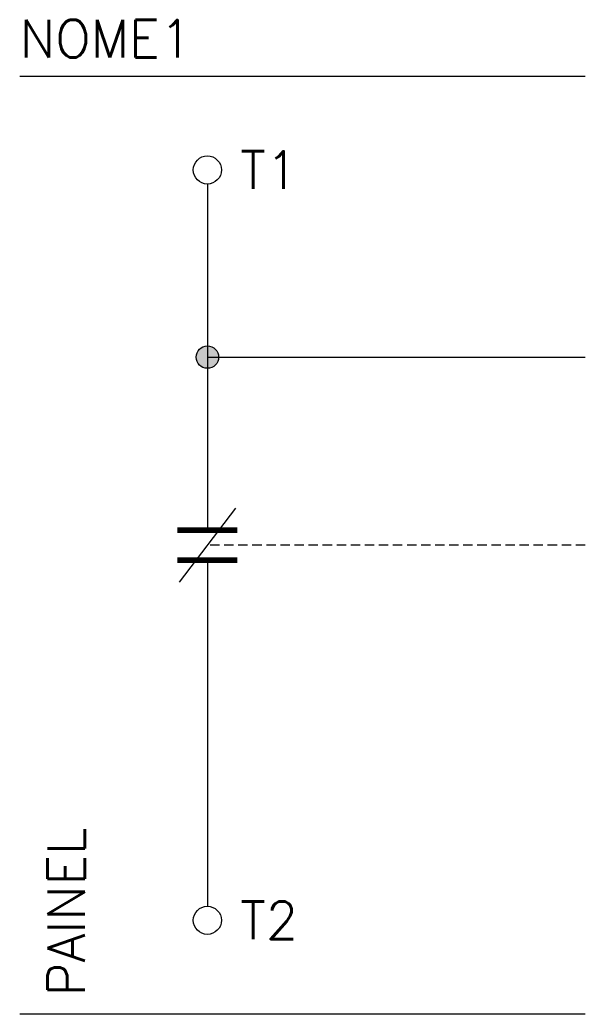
# Model space of a CAD drawing. Extents: x 264.4 to 294.6, y 163.8 to 216.8.
import ezdxf
from ezdxf.enums import TextEntityAlignment as Align

# ---------------------------------------------------------------- set-up
doc = ezdxf.new("R2010")
doc.units = 0
doc.header["$MEASUREMENT"] = 0
doc.linetypes.add('DASHED', pattern=[0.75, 0.5, -0.25])
doc.layers.get('0').update_dxf_attribs({"linetype": 'CONTINUOUS'})
doc.styles.add('ROMANS', font='romans')

msp = doc.modelspace()

# ---------------------------------------------------------------- hatches: boundary and pattern name
msp.add_hatch(color=7).paths.add_polyline_path([(275.034, 198.875, 1), (273.834, 198.875, 1)])

# ---------------------------------------------------------------- linework, layer by layer
for p, q in [((264.434, 213.85), (294.581, 213.85)), ((274.434, 188.05), (274.434, 169.6)), ((294.581, 163.85), (264.434, 163.85))]:
    msp.add_line(p, q)
at = {"linetype": 'Continuous'}
msp.add_line((274.434, 208.1), (274.434, 189.65), dxfattribs=at)
at = {"color": 7}
for p, q in [((274.434, 198.875), (294.581, 198.875)), ((275.935, 190.825), (272.933, 186.874))]:
    msp.add_line(p, q, dxfattribs=at)
at = {"color": 7, "linetype": 'DASHED'}
msp.add_line((294.581, 188.85), (274.434, 188.85), dxfattribs=at)
at = {"const_width": 0.3}
for points in [[(272.834, 189.65), (276.034, 189.65)], [(272.834, 188.05), (276.034, 188.05)]]:
    msp.add_lwpolyline(points, dxfattribs=at)
for centre in [(274.434, 208.85), (274.434, 168.85)]:
    msp.add_circle(centre, 0.75)
at = {"color": 7}
msp.add_circle((274.434, 198.875), 0.6, dxfattribs=at)

# ---------------------------------------------------------------- texts
at = {"lineweight": -3, "style": 'ROMANS'}
for tag, p in [('NOME1', (264.434, 215.85)), ('T1', (276.184, 208.85)), ('T2', (276.184, 168.85))]:
    msp.add_attdef(tag, text='', height=2, dxfattribs=at).set_placement(p, align=Align.MIDDLE_LEFT)
msp.add_attdef('PAINEL', text='', height=2, rotation=90, dxfattribs=at).set_placement((266.902, 164.8), align=Align.MIDDLE_LEFT)

doc.saveas('drawing.dxf')
